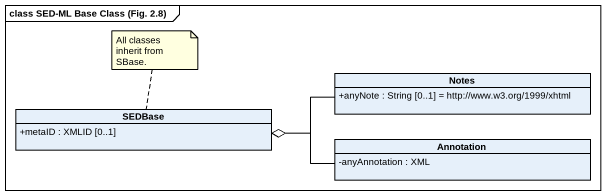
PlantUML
@startuml
mainframe class SED-ML Base Class (Fig. 2.8)
hide circle
hide empty members
skinparam classAttributeIconSize 0
class Notes {
  +anyNote : String [0..1] = http://www.w3.org/1999/xhtml
}
class SEDBase {
  +metaID : XMLID [0..1]
}
class "Annotation" as Annotation_ {
  -anyAnnotation : XML
}
SEDBase o-right- Notes
SEDBase o-right- Annotation_
note top of SEDBase : All classes inherit from SBase.
@enduml
